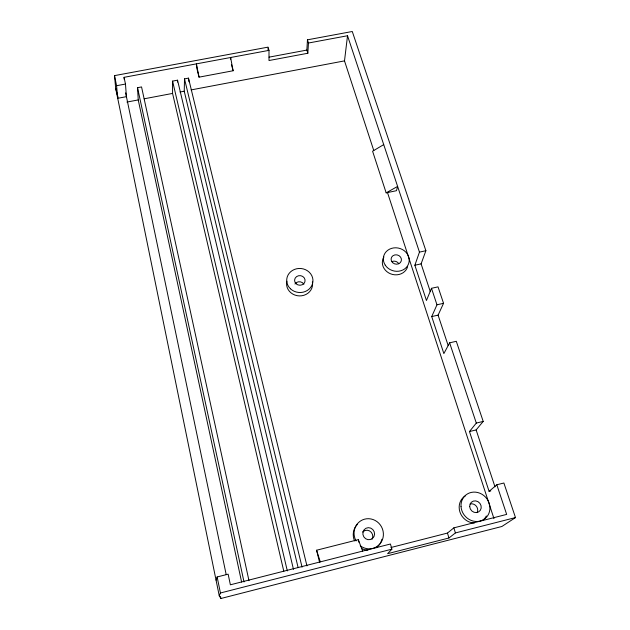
<?xml version="1.0" encoding="UTF-8"?>
<svg xmlns="http://www.w3.org/2000/svg" width="630" height="630" viewBox="0 0 630 630"><rect width="100%" height="100%" fill="white"/><g stroke="black" fill="none" stroke-linecap="round" stroke-linejoin="round"><path stroke-width="0.94" d="M283.807 571.284L172.573 93.421L172.573 81.112L177.55 80.183L293.462 569.347M177.534 82.073L177.55 80.183M298.116 567.622L184.236 91.216L184.511 78.876L188.488 78.128L306.952 565.905M448.19 345.618L438.086 315.126L443.551 303.321L438.023 286.855L431.495 288.304L436.976 304.794L431.715 316.567L443.866 353.58L449.623 342.83L456.301 341.295L483.202 421.415L476.304 423.077L469.46 431.542L489.093 491.369L496.818 484.777L503.882 483.013L515.49 517.577L501.874 526.491L220.909 598.5L219.256 595.822L115.684 88.365L114.51 75.624L268.065 47.132L268.994 50.368L269.01 60.527L307.842 53.251L306.865 50.077L307.464 39.816L352.28 31.5L425.888 250.724L421.1 263.868L430.314 291.674M307.842 53.251L308.464 43.021L307.464 39.816M373.779 150.562L344.5 60.882L347.524 35.752L308.464 43.021M216.066 580.183L217.145 576.962L228.147 574.174L230.375 584.805L390.442 544.013L391.884 549.171L387.607 553.691L448.962 537.988L455.411 532.933L515.49 517.577M431.495 288.304L426.447 300.502L414.863 265.23L419.462 252.118L347.524 35.752M219.256 595.822L220.429 592.987L217.145 576.962M469.46 431.542L476.13 429.928L483.202 421.415M390.939 547.509L447.465 533.074L453.844 527.861L506.662 514.403L496.818 484.777M383.717 144.609L372.59 151.216L386.159 192.843L396.498 190.693L397.609 186.409L386.159 192.843M220.429 592.987L391.884 549.171M319.544 562.18L316.575 550.226L358.297 539.658L362.652 551.1M489.093 491.369L490.801 490.935M431.715 316.567L438.086 315.126M436.976 304.794L443.551 303.321M414.863 265.23L421.1 263.868M419.462 252.118L425.888 250.724M126.929 102.06L138.23 99.926L137.537 87.688L141.553 86.94L248.984 580.695M144.136 98.808L172.573 93.421M179.991 92.019L184.236 91.216M191.079 89.917L344.5 60.882M125.472 84.05L126.425 96.666L117.715 98.304L116.574 85.712L125.472 84.05L124.063 77.325L268.994 50.368M269.041 57.149L306.865 50.077M199.041 77.159L196.387 63.874L196.993 68.93L199.041 77.159L233.108 70.757L230.604 57.503L230.706 59.204M449.623 342.83L476.304 423.077M476.13 429.928L494.999 486.848M387.505 192.599L493.967 518.608M316.575 550.226L320.292 561.889M453.844 527.861L455.411 532.933M447.465 533.074L448.962 537.988M231.407 64.41L233.108 70.757M358.297 539.658L359.021 542.391M115.684 88.365L118.046 97.374M184.511 78.876L302.053 567.158M172.573 81.112L287.319 570.914M137.537 87.688L244.015 581.962M138.23 99.926L241.613 582.065M125.638 92.878L226.186 574.568M114.51 75.624L116.574 85.712M220.516 596.578L220.909 598.5M188.488 78.128L188.984 81.813M124.063 77.325L124.212 79.278M268.065 48.053L268.073 49.912M407.665 266.474A12.923 11.584 15.2 0 1 390.561 273.822A12.923 11.584 15.2 0 1 383.93 256.977M474.335 523.018A15.041 13.828 50.7 0 1 459.884 511.867A15.041 13.828 50.7 0 1 465.641 495.645M486.328 515.962A15.041 13.828 50.7 0 1 482.903 520.183M312.37 281.917A13.025 11.938 4.3 0 1 299.352 295.911A13.025 11.938 4.3 0 1 286.87 281.224M367.952 550.132A15.073 14.403 64.1 0 1 361.47 548.423M354.532 540.879A15.073 14.403 64.1 0 1 357.407 524.333M381.867 539.296A15.073 14.403 64.1 0 1 380.481 542.887M379.992 543.706A15.073 14.403 64.1 0 1 376.031 547.777M356.076 540.949A15.214 14.537 63.6 0 1 366.565 518.789A15.214 14.537 63.6 0 1 383.001 537.823A15.214 14.537 63.6 0 1 360.218 545.745M470.232 503.969A5.977 5.497 50.9 0 1 476.319 506.181A5.977 5.497 50.9 0 1 477.115 512.599M362.904 531.862A5.985 5.717 64.4 0 1 372.07 539.233M391.805 261.647A5.134 4.607 15.2 0 1 398.774 263.671M294.95 283.98A5.174 4.749 4.3 0 1 303.904 284.224M385.253 265.167A13.033 11.663 15.1 0 0 407.673 265.687A13.033 11.663 15.1 0 0 395.876 247.795A13.033 11.663 15.1 0 0 385.253 265.167M290.446 288.784A13.135 12.025 4.3 0 0 312.48 283.878A13.135 12.025 4.3 0 0 296.572 268.789A13.135 12.025 4.3 0 0 290.446 288.784M461.026 506.504A15.191 13.947 50.4 0 0 483.478 519.679A15.191 13.947 50.4 0 0 481.895 494.219A15.191 13.947 50.4 0 0 461.026 506.504M469.689 506.591A6.079 5.583 50.4 0 0 478.658 511.875A6.079 5.583 50.4 0 0 478.044 501.701A6.079 5.583 50.4 0 0 469.689 506.591M363.014 532.011A6.087 5.812 63.6 0 0 370.306 539.563A6.087 5.812 63.6 0 0 372.795 529.531A6.087 5.812 63.6 0 0 363.014 532.011M296.068 283.736A5.253 4.812 4.3 0 0 304.889 281.799A5.253 4.812 4.3 0 0 298.549 275.743A5.253 4.812 4.3 0 0 296.068 283.736M392.624 262.655A5.213 4.662 15.1 0 0 401.279 260.938A5.213 4.662 15.1 0 0 394.892 254.898A5.213 4.662 15.1 0 0 392.624 262.655"/></g></svg>
